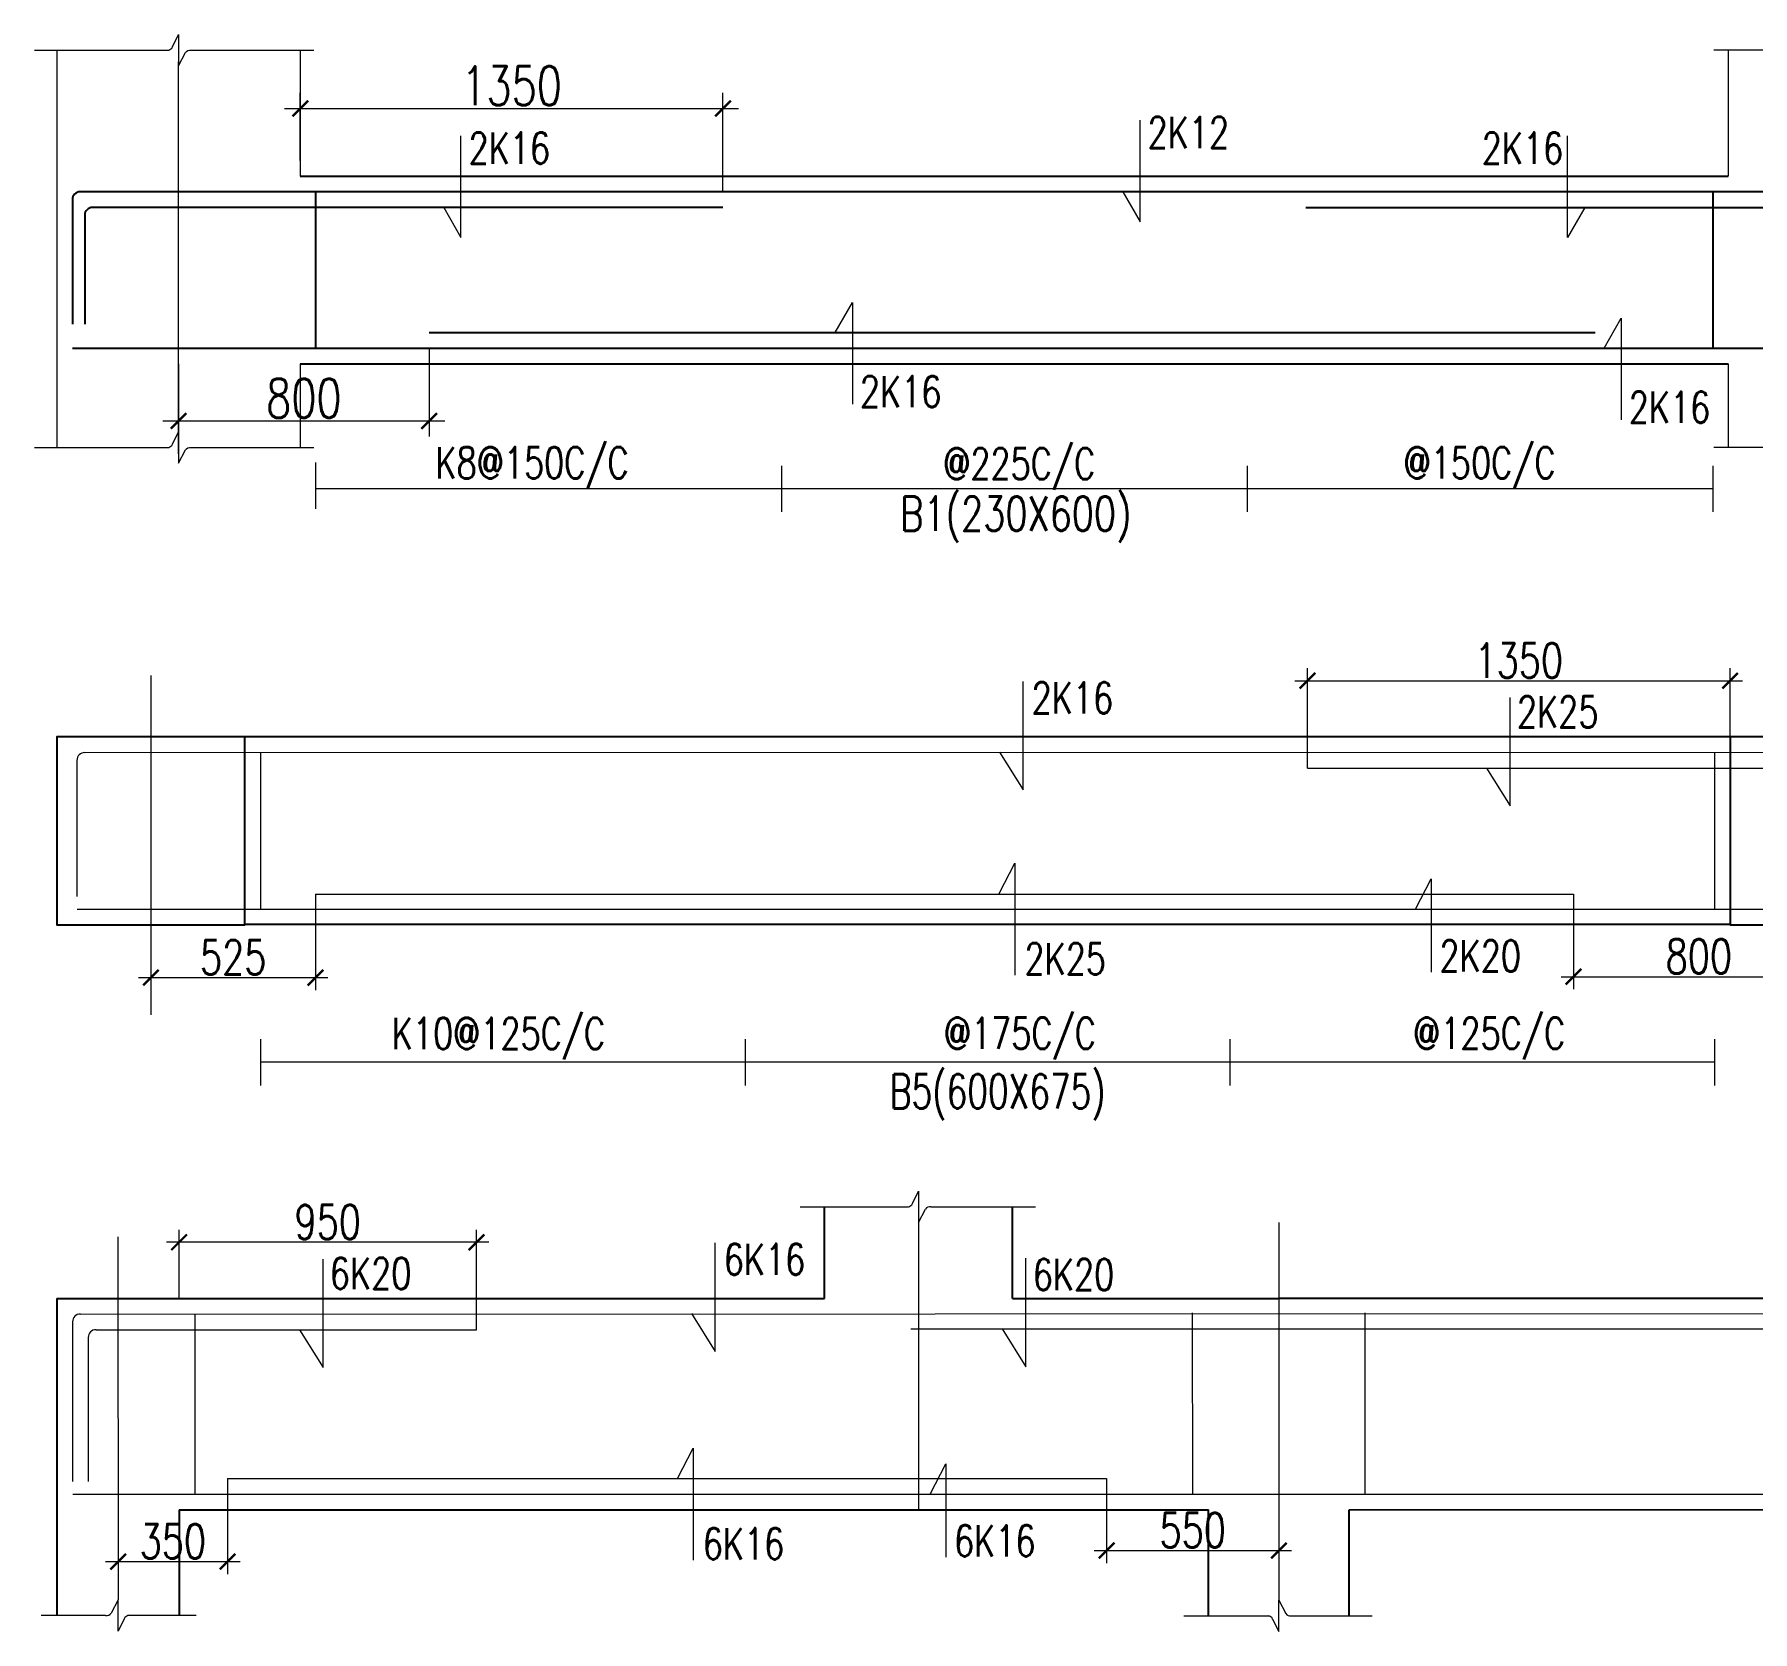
# Model space of a CAD drawing. Header units: inches. Extents: x 5501426 to 5570916, y 463710 to 505098.
# Drawn here: x 5505399 to 5510887, y 478087 to 483188 of the extents above; entities that cross this region are included whole.
import ezdxf

# ---------------------------------------------------------------- set-up
doc = ezdxf.new("R2010")
doc.units = ezdxf.units.IN
doc.header["$LTSCALE"] = 700
doc.header["$MEASUREMENT"] = 0
doc.header["$PDMODE"] = 2
doc.header["$PDSIZE"] = 75
doc.linetypes.add('CENTER2', pattern=[1.125, 0.75, -0.125, 0.125, -0.125])
doc.linetypes.add('CONTINULUS', pattern=[0])
doc.layers.get('0').update_dxf_attribs({"color": 1})
doc.layers.get('DEFPOINTS').update_dxf_attribs({"color": 250})
for name, color, linetype in [('COLUMN', 5, 'Continuous'), ('M-BEAM', 4, 'Continuous'), ('MC-ARROW', 8, 'Continuous'), ('MC-CENLINE-BEAM', 8, 'CENTER2'), ('STR-Beam', 4, 'Continuous'), ('STR-Beam Number', 6, 'Continuous'), ('STR-Column', 5, 'Continuous'), ('STR-Reinforcement', 2, 'Continuous'), ('STR-Steel Text', 84, 'Continuous'), ('STR-STIRRUPS-LINE', 252, 'Continuous')]:
    doc.layers.add(name, color=color, linetype=linetype)
doc.layers.add('MC-DIMENTION', color=9, linetype='Continuous', lineweight=9)
doc.layers.add('STR-Reinf', color=2, linetype='Continuous', lineweight=15)
doc.styles.add('ROMANS', font='romans.shx', dxfattribs={"width": 0.75})
doc.styles.add('S', font='SIMPLEX.shx', dxfattribs={"width": 0.75})
doc.dimstyles.new('100-2.5', dxfattribs={"dimscale": 100, "dimtxt": 2.25, "dimasz": 1.25, "dimexe": 1.25, "dimexo": 1.2, "dimgap": 0.75, "dimtad": 1, "dimdec": 0, "dimzin": 9, "dimdsep": 46, "dimtxsty": 'ROMANS', "dimblk1": 'ARCHTICK', "dimblk2": 'ARCHTICK', "dimsah": 1, "dimcen": 0, "dimdle": 1.25, "dimclrd": 1, "dimclre": 1, "dimclrt": 3, "dimadec": 0, "dimazin": 0, "dimtfac": 1, "dimtdec": 0, "dimtmove": 0, "dimatfit": 3, "dimldrblk": 'ARCHTICK', "dimfxl": 1, "dimtolj": 1, "dimtzin": 0, "dimlwd": -1, "dimlwe": -1, "dimarcsym": 0})

# ---------------------------------------------------------------- blocks, each defined once
blk = doc.blocks.new('_ARCHTICK')
at = {"color": 0, "linetype": 'ByBlock', "const_width": 0.15}
blk.add_lwpolyline([(-0.5, -0.5), (0.5, 0.5)], dxfattribs=at)
blk = doc.blocks.new('*D479')
at = {"layer": 'DEFPOINTS', "color": 0, "linetype": 'CONTINULUS'}
for p in [(5506659.9, 482235.7), (5505859.7, 482185.7), (5506659.9, 481953.7)]:
    blk.add_point(p, dxfattribs=at)
at = {"layer": 'MC-DIMENTION', "color": 251}
for p, q in [((5506659.9, 482185.7), (5506659.9, 481903.7)), ((5505859.7, 482135.7), (5505859.7, 481903.7)), ((5505809.7, 481953.7), (5506709.9, 481953.7))]:
    blk.add_line(p, q, dxfattribs=at)
at = {"layer": 'MC-DIMENTION', "color": 251, "linetype": 'ByBlock', "xscale": 50, "yscale": 50, "zscale": 50, "rotation": 180}
blk.add_blockref('_ARCHTICK', (5505859.7, 481953.7), dxfattribs=at)
at = {"layer": 'MC-DIMENTION', "color": 251, "linetype": 'ByBlock', "xscale": 50, "yscale": 50, "zscale": 50}
blk.add_blockref('_ARCHTICK', (5506659.9, 481953.7), dxfattribs=at)
at = {"layer": 'MC-DIMENTION', "color": 3, "linetype": 'CONTINULUS', "ltscale": 0.05, "insert": (5506259.8, 482026.2), "char_height": 125, "attachment_point": 5, "style": 'ROMANS'}
blk.add_mtext('\\A1;800', dxfattribs=at)
blk = doc.blocks.new('*D480')
at = {"layer": 'DEFPOINTS', "color": 0, "linetype": 'CONTINULUS'}
for p in [(5507598.4, 482951.8), (5506248.4, 482735.7), (5507598.4, 482635.7)]:
    blk.add_point(p, dxfattribs=at)
at = {"layer": 'MC-DIMENTION', "color": 251}
for p, q in [((5506248.4, 482785.7), (5506248.4, 483001.8)), ((5507598.4, 482685.7), (5507598.4, 483001.8)), ((5506198.4, 482951.8), (5507648.4, 482951.8))]:
    blk.add_line(p, q, dxfattribs=at)
at = {"layer": 'MC-DIMENTION', "color": 251, "linetype": 'ByBlock', "xscale": 50, "yscale": 50, "zscale": 50, "rotation": 180}
blk.add_blockref('_ARCHTICK', (5506248.4, 482951.8), dxfattribs=at)
at = {"layer": 'MC-DIMENTION', "color": 251, "linetype": 'ByBlock', "xscale": 50, "yscale": 50, "zscale": 50}
blk.add_blockref('_ARCHTICK', (5507598.4, 482951.8), dxfattribs=at)
at = {"layer": 'MC-DIMENTION', "color": 3, "linetype": 'CONTINULUS', "ltscale": 0.05, "insert": (5506923.4, 483024.3), "char_height": 125, "attachment_point": 5, "style": 'ROMANS'}
blk.add_mtext('\\A1;1350', dxfattribs=at)
blk = doc.blocks.new('*D531')
at = {"layer": 'DEFPOINTS', "color": 0, "linetype": 'CONTINULUS'}
for p in [(5506296.8, 480441.7), (5505771.3, 480391), (5506296.8, 480175.8)]:
    blk.add_point(p, dxfattribs=at)
at = {"layer": 'MC-DIMENTION', "color": 251}
for p, q in [((5506296.8, 480441.7), (5506296.8, 480135.8)), ((5505771.3, 480391), (5505771.3, 480135.8)), ((5505731.3, 480175.8), (5506336.8, 480175.8))]:
    blk.add_line(p, q, dxfattribs=at)
at = {"layer": 'MC-DIMENTION', "color": 251, "linetype": 'ByBlock', "xscale": 50, "yscale": 50, "zscale": 50, "rotation": 180}
blk.add_blockref('_ARCHTICK', (5505771.3, 480175.8), dxfattribs=at)
at = {"layer": 'MC-DIMENTION', "color": 251, "linetype": 'ByBlock', "xscale": 50, "yscale": 50, "zscale": 50}
blk.add_blockref('_ARCHTICK', (5506296.8, 480175.8), dxfattribs=at)
at = {"layer": 'MC-DIMENTION', "color": 3, "linetype": 'CONTINULUS', "ltscale": 0.05, "insert": (5506034.1, 480240.8), "char_height": 110, "attachment_point": 5, "style": 'ROMANS'}
blk.add_mtext('\\A1;525', dxfattribs=at)
blk = doc.blocks.new('*D533')
at = {"layer": 'DEFPOINTS', "color": 0, "linetype": 'CONTINULUS'}
for p in [(5510815.5, 481123.7), (5510815.5, 480944.6), (5509465.5, 480844.6)]:
    blk.add_point(p, dxfattribs=at)
at = {"layer": 'MC-DIMENTION', "color": 251}
for p, q in [((5509425.5, 481123.7), (5510855.5, 481123.7)), ((5509465.5, 480844.6), (5509465.5, 481163.7)), ((5510815.5, 480944.6), (5510815.5, 481163.7))]:
    blk.add_line(p, q, dxfattribs=at)
at = {"layer": 'MC-DIMENTION', "color": 251, "linetype": 'ByBlock', "xscale": 50, "yscale": 50, "zscale": 50}
for p, rotation in [((5509465.5, 481123.7), 179.9999999999951), ((5510815.5, 481123.7), 359.9999999999951)]:
    blk.add_blockref('_ARCHTICK', p, dxfattribs=dict(at, rotation=rotation))
at = {"layer": 'MC-DIMENTION', "color": 3, "linetype": 'CONTINULUS', "ltscale": 0.05, "insert": (5510140.5, 481188.7), "char_height": 110, "attachment_point": 5, "style": 'ROMANS'}
blk.add_mtext('\\A1;1350', dxfattribs=at)
blk = doc.blocks.new('*D535')
at = {"layer": 'DEFPOINTS', "color": 0, "linetype": 'CONTINULUS'}
for p in [(5510315.4, 480441.7), (5511115.8, 480394.6), (5511115.8, 480178.7)]:
    blk.add_point(p, dxfattribs=at)
at = {"layer": 'MC-DIMENTION', "color": 251}
for p, q in [((5510315.4, 480441.7), (5510315.4, 480138.7)), ((5511115.8, 480394.6), (5511115.8, 480138.7)), ((5510275.4, 480178.7), (5511155.8, 480178.7))]:
    blk.add_line(p, q, dxfattribs=at)
at = {"layer": 'MC-DIMENTION', "color": 251, "linetype": 'ByBlock', "xscale": 50, "yscale": 50, "zscale": 50, "rotation": 180}
blk.add_blockref('_ARCHTICK', (5510315.4, 480178.7), dxfattribs=at)
at = {"layer": 'MC-DIMENTION', "color": 251, "linetype": 'ByBlock', "xscale": 50, "yscale": 50, "zscale": 50}
blk.add_blockref('_ARCHTICK', (5511115.8, 480178.7), dxfattribs=at)
at = {"layer": 'MC-DIMENTION', "color": 3, "linetype": 'CONTINULUS', "ltscale": 0.05, "insert": (5510715.6, 480243.7), "char_height": 110, "attachment_point": 5, "style": 'ROMANS'}
blk.add_mtext('\\A1;800', dxfattribs=at)
blk = doc.blocks.new('*D562')
at = {"layer": 'DEFPOINTS', "color": 0, "linetype": 'CONTINULUS'}
for p in [(5505861.1, 479330.3), (5505861.1, 479151.2), (5506811.1, 479051.2)]:
    blk.add_point(p, dxfattribs=at)
at = {"layer": 'MC-DIMENTION', "color": 251}
for p, q in [((5505861.1, 479151.2), (5505861.1, 479370.3)), ((5506811.1, 479051.2), (5506811.1, 479370.3)), ((5506851.1, 479330.3), (5505821.1, 479330.3))]:
    blk.add_line(p, q, dxfattribs=at)
at = {"layer": 'MC-DIMENTION', "color": 251, "linetype": 'ByBlock', "xscale": 50, "yscale": 50, "zscale": 50, "rotation": 180}
blk.add_blockref('_ARCHTICK', (5505861.1, 479330.3), dxfattribs=at)
at = {"layer": 'MC-DIMENTION', "color": 251, "linetype": 'ByBlock', "xscale": 50, "yscale": 50, "zscale": 50}
blk.add_blockref('_ARCHTICK', (5506811.1, 479330.3), dxfattribs=at)
at = {"layer": 'MC-DIMENTION', "color": 3, "linetype": 'CONTINULUS', "ltscale": 0.05, "insert": (5506336.1, 479395.3), "char_height": 110, "attachment_point": 5, "style": 'ROMANS'}
blk.add_mtext('\\A1;950', dxfattribs=at)
blk = doc.blocks.new('*D563')
at = {"layer": 'DEFPOINTS', "color": 0, "linetype": 'CONTINULUS'}
for p in [(5506016.4, 478576.2), (5505666.4, 478525.4), (5506016.4, 478310.3)]:
    blk.add_point(p, dxfattribs=at)
at = {"layer": 'MC-DIMENTION', "color": 251}
for p, q in [((5506016.4, 478576.2), (5506016.4, 478270.3)), ((5505666.4, 478525.4), (5505666.4, 478270.3)), ((5505626.4, 478310.3), (5506056.4, 478310.3))]:
    blk.add_line(p, q, dxfattribs=at)
at = {"layer": 'MC-DIMENTION', "color": 251, "linetype": 'ByBlock', "xscale": 50, "yscale": 50, "zscale": 50, "rotation": 180}
blk.add_blockref('_ARCHTICK', (5505666.4, 478310.3), dxfattribs=at)
at = {"layer": 'MC-DIMENTION', "color": 251, "linetype": 'ByBlock', "xscale": 50, "yscale": 50, "zscale": 50}
blk.add_blockref('_ARCHTICK', (5506016.4, 478310.3), dxfattribs=at)
at = {"layer": 'MC-DIMENTION', "color": 3, "linetype": 'CONTINULUS', "ltscale": 0.05, "insert": (5505841.4, 478375.3), "char_height": 110, "attachment_point": 5, "style": 'ROMANS'}
blk.add_mtext('\\A1;350', dxfattribs=at)
blk = doc.blocks.new('*D569')
at = {"layer": 'DEFPOINTS', "color": 0, "linetype": 'CONTINULUS'}
for p in [(5508824, 478576.3), (5509374, 478526.2), (5509374, 478345.9)]:
    blk.add_point(p, dxfattribs=at)
at = {"layer": 'MC-DIMENTION', "color": 251}
for p, q in [((5508824, 478576.3), (5508824, 478305.9)), ((5509374, 478526.2), (5509374, 478305.9)), ((5508784, 478345.9), (5509414, 478345.9))]:
    blk.add_line(p, q, dxfattribs=at)
at = {"layer": 'MC-DIMENTION', "color": 251, "linetype": 'ByBlock', "xscale": 50, "yscale": 50, "zscale": 50, "rotation": 180}
blk.add_blockref('_ARCHTICK', (5508824, 478345.9), dxfattribs=at)
at = {"layer": 'MC-DIMENTION', "color": 251, "linetype": 'ByBlock', "xscale": 50, "yscale": 50, "zscale": 50}
blk.add_blockref('_ARCHTICK', (5509374, 478345.9), dxfattribs=at)
at = {"layer": 'MC-DIMENTION', "color": 3, "linetype": 'CONTINULUS', "ltscale": 0.05, "insert": (5509099, 478410.9), "char_height": 110, "attachment_point": 5, "style": 'ROMANS'}
blk.add_mtext('\\A1;550', dxfattribs=at)

msp = doc.modelspace()

# ---------------------------------------------------------------- linework, layer by layer
at = {"color": 8, "linetype": 'ByBlock', "lineweight": 0}
for p, q in [((5505771, 481140.8, -2.2), (5505771.5, 480056.4, 5.2)), ((5510765.4, 479905.2, 256.9), (5506121, 479905.2, -28.6)), ((5508203.4, 479454, 319.6), (5508223.2, 479494.1, 319.6)), ((5508223.2, 479494.1, 319.6), (5508223.2, 479393.2, 319.6)), ((5507844.6, 479443.9, 337.8), (5508191.6, 479444, 319.6)), ((5508223.2, 479393.2, 319.6), (5508245.4, 479435.9, 319.6)), ((5508262.8, 479444, 319.6), (5508596.6, 479444.1, 297.6)), ((5508223.2, 479393.2, 319.6), (5508223.2, 478476.2, 319.6)), ((5509374, 479393.2, 1.1), (5509374, 478187.7, 1.1)), ((5505666, 479347.4, 0.4), (5505666.6, 478188, 7.8)), ((5505666.2, 478188.8, 17.5), (5505644, 478146.1, 17.5)), ((5505666.2, 478087.9, 17.5), (5505666.2, 478188.8, 17.5)), ((5509374, 478086.8, 1.1), (5509374, 478187.7, 1.1)), ((5509374, 478187.7, 1.1), (5509396.1, 478144.9, 1.1)), ((5505626.6, 478138, 17.5), (5505420.5, 478138.1, 16.7)), ((5505686, 478128, 17.5), (5505666.2, 478087.9, 17.5)), ((5505915.8, 478138, 3.9), (5505697.7, 478138, 17.5)), ((5509070.5, 478137.2, 16.5), (5509342.4, 478136.9, 1.1)), ((5509354.1, 478126.9, 1.1), (5509374, 478086.8, 1.1)), ((5509413.5, 478136.9, 1.1), (5509672.3, 478137, -23.7))]:
    msp.add_line(p, q, dxfattribs=at)
at = {"color": 8, "linetype": 'ByBlock', "lineweight": 0, "elevation": 0}
for points in [[(5505399, 483138.3), (5505828.1, 483138.3, 0.243663), (5505839.9, 483148.3), (5505859.7, 483188.4), (5505859.7, 483087.5), (5505881.9, 483130.2, -0.308945), (5505899.3, 483138.3), (5506291.5, 483138.3)], [(5511627.7, 483138.3), (5511216, 483138.3, -0.243663), (5511204.2, 483148.3), (5511184.4, 483188.4), (5511184.4, 483087.5), (5511162.2, 483130.2, 0.308945), (5511144.8, 483138.3), (5510763.1, 483138.3)], [(5505399, 481869.2), (5505828.1, 481869.2, 0.243663), (5505839.9, 481879.2), (5505859.7, 481919.3), (5505859.7, 481818.4), (5505881.9, 481861.1, -0.308945), (5505899.3, 481869.2), (5506291.5, 481869.2)], [(5511627.7, 481869.2), (5511216, 481869.2, -0.243663), (5511204.2, 481879.2), (5511184.4, 481919.3), (5511184.4, 481818.4), (5511162.2, 481861.1, 0.308945), (5511144.8, 481869.2), (5510763.1, 481869.2)]]:
    msp.add_lwpolyline(points, format="xyb", dxfattribs=at)
at = {"color": 8, "linetype": 'ByBlock', "lineweight": 0}
for centre, radius, start, end in [((5508187.9, 479460.4, 319.6), 16.8, 282.864, 337.64), ((5508260, 479427.2, 319.6), 17, 80.5188, 149.1919), ((5505629.4, 478154.8, 17.5), 17, 260.5188, 329.1919), ((5505701.5, 478121.6, 17.5), 16.8, 102.864, 157.64), ((5509338.6, 478120.5, 1.1), 16.8, 22.36, 77.136), ((5509410.7, 478153.6, 1.1), 17, 210.8081, 279.4812)]:
    msp.add_arc(centre, radius, start, end, dxfattribs=at)
at = {"layer": 'COLUMN', "linetype": 'Continuous', "lineweight": 0}
for p, q in [((5505471, 483138.3, 0), (5505471, 481869.2, 0)), ((5506248.4, 483138.3, 0), (5506248.4, 482735.7, 0)), ((5510809.7, 483138.3, -112211.6), (5510809.7, 482735.7, -112211.6)), ((5506248.4, 482135.7, 0), (5506248.4, 481869.2, 0)), ((5510809.7, 482135.7, -112211.6), (5510809.7, 481869.2, -112211.6))]:
    msp.add_line(p, q, dxfattribs=at)
at = {"layer": 'COLUMN'}
for p, q in [((5505471, 479151.2, 1.6), (5505471, 478138.1, 5.3)), ((5505861.1, 478476.2, 0.3), (5505861.7, 478138, 11.2))]:
    msp.add_line(p, q, dxfattribs=at)
at = {"layer": 'M-BEAM'}
for p, q in [((5510815.5, 480944.6, 266.2), (5506071, 480944.6, -1.5)), ((5510815.5, 480345.1, 266.2), (5506071, 480345, -1.5)), ((5505471, 479151.2), (5506641.2, 479151.2, 0.9)), ((5506641.2, 479151.1, 1.1), (5507923.2, 479151.2, -1.2)), ((5508523.2, 479151.2, -2.3), (5509374, 479151.3, -3.9)), ((5509374, 479151.5, -123.1), (5511203.3, 479151.9, 863.9)), ((5505861.1, 478476.2, 0.4), (5509149, 478476.3, -3.5)), ((5509598.8, 478476.1, -2.3), (5510983.3, 478476.4, 744.7))]:
    msp.add_line(p, q, dxfattribs=at)
at = {"layer": 'MC-ARROW', "lineweight": 13}
for points, elevation in [([(5508875.8, 482685.7), (5508930.6, 482589.4), (5508930.6, 482914.2)], 200370), ([(5506706.9, 482635.7), (5506761.7, 482539.4), (5506761.7, 482864.2)], 13159.5), ([(5510351.2, 482635.7), (5510296.4, 482539.4), (5510296.4, 482864.2)], 13159.5), ([(5507956.9, 482235.7), (5508011.7, 482332.1), (5508011.7, 482007.3)], 200370), ([(5510412.9, 482185.7), (5510467.7, 482282.1), (5510467.7, 481957.3)], 200370), ([(5508481.7, 480896), (5508556.9, 480775.3), (5508556.9, 481121.7)], -23939.9), ([(5510037.7, 480844.6), (5510112.9, 480723.9), (5510112.9, 481070.3)], -23910.6), ([(5508480.8, 480444.6), (5508530.7, 480540.9), (5508530.7, 480183.7)], -23909.2), ([(5509810.6, 480394.6), (5509860.5, 480490.9), (5509860.5, 480193)], -23912.4), ([(5507498.4, 479102.6), (5507573.5, 478981.9), (5507573.5, 479328.3)], 100.4), ([(5506246, 479051.2), (5506321.2, 478930.5), (5506321.2, 479276.9)], 129), ([(5508490.3, 479053.7), (5508565.5, 478933), (5508565.5, 479279.4)], 82.3), ([(5507453.3, 478576.3), (5507503.2, 478672.5), (5507503.2, 478315.3)], 131.2), ([(5508260.1, 478526.3), (5508310, 478622.5), (5508310, 478324.7)], 124.8)]:
    msp.add_lwpolyline(points, dxfattribs=dict(at, elevation=elevation))
at = {"layer": 'MC-CENLINE-BEAM', "lineweight": 13, "ltscale": 1000}
msp.add_line((5505859.7, 481848.9, 0), (5505859.7, 483100.4, 0), dxfattribs=at)
at = {"layer": 'STR-Beam'}
for p, q in [((5506248.4, 482735.7, 0), (5510809.7, 482735.7, -112211.6)), ((5506248.4, 482735.7, 0), (5510809.7, 482735.7, -112211.6)), ((5506248.4, 482135.7, 0), (5510809.7, 482135.7, -112211.6))]:
    msp.add_line(p, q, dxfattribs=at)
at = {"layer": 'STR-Beam', "linetype": 'CONTINULUS', "ltscale": 0.05}
msp.add_lwpolyline([(5506071, 480944.6), (5505471, 480944.6), (5505471, 480344.6), (5506071, 480344.6)], close=True, dxfattribs=at)
at = {"layer": 'STR-Beam', "linetype": 'CONTINULUS', "ltscale": 0.05, "elevation": 263.9}
msp.add_lwpolyline([(5511415.4, 480944.6), (5510815.4, 480944.6), (5510815.4, 480344.6), (5511415.4, 480344.6)], close=True, dxfattribs=at)
at = {"layer": 'STR-Column'}
for p, q in [((5507923.2, 479151.2, 319.6), (5507923.1, 479444, 332.1)), ((5508523.2, 479151.2, 321.7), (5508523.3, 479444.1, 325.8)), ((5509149, 478137.1, 7.9), (5509149, 478476.3, -7.1)), ((5509598.8, 478137, -13.6), (5509598.8, 478476.1, -8.9))]:
    msp.add_line(p, q, dxfattribs=at)
at = {"layer": 'STR-Reinf', "ltscale": 2}
for p, q in [((5505560.1, 480894.6, 3.9), (5514638.5, 480896.3, 36358.2)), ((5506121, 480895.1, -1.5), (5506121, 480394.6, -1.5)), ((5510765.4, 480895.1, 266.2), (5510765.4, 480394.6, 266.2)), ((5505535.1, 480869.6, 3.9), (5505535.1, 480434.6, 3.9)), ((5509465.5, 480844.6, 269.5), (5512190.5, 480844.6, 260.9)), ((5506296.8, 480441.7, 1.6), (5510315.4, 480441.7, 263.1)), ((5505535.8, 480394.6, 3.7), (5514644.6, 480394.7, 36377.9)), ((5505546, 479101.2, 9.1), (5517909.5, 479104.5, 60.1)), ((5505911.1, 479101.7, 0.3), (5505911.1, 478526.2, 0.3)), ((5509098.9, 478526.3, -11.4), (5509098.3, 479104.5, -67.3)), ((5509649.6, 478526.3, -10), (5509650.2, 479104.5, -65.9)), ((5505521, 479076.2, 9.2), (5505521, 478566.2, 9.2)), ((5505571, 479026.2, 9.2), (5505571, 478566.2, 9.2)), ((5505596, 479051.2, 9.1), (5506811.1, 479051.2, 1.7)), ((5508199, 479053.7, -41), (5513083.3, 479054.2, -99326.1)), ((5506016.4, 478576.2, -0.8), (5508824, 478576.3, 3.9)), ((5505521.7, 478526.2, 9), (5517911.4, 478526.3, 115.2))]:
    msp.add_line(p, q, dxfattribs=at)
at = {"layer": 'STR-Reinf', "ltscale": 2, "extrusion": (0.00105, 1.10013e-14, 0.999999)}
msp.add_arc((5505557, 480869.6, 5786.4), 25, 90, 180, dxfattribs=at)
at = {"layer": 'STR-Reinf', "ltscale": 2, "extrusion": (0.00105, 7.99597e-13, 0.999999)}
msp.add_arc((5505542.9, 479076.2, 5791.6), 25, 90, 180, dxfattribs=at)
at = {"layer": 'STR-Reinf', "ltscale": 2, "extrusion": (0.00105, -1.95266e-12, 0.999999)}
msp.add_arc((5505592.9, 479026.2, 5791.7), 25, 90, 180, dxfattribs=at)
at = {"layer": 'STR-Reinforcement', "ltscale": 0.5}
for p, q in [((5505520.3, 482660.7, 200370), (5505520.3, 482262.4, 200370)), ((5505559.8, 482610.7, 479.4), (5505559.8, 482262.3, 479.4))]:
    msp.add_line(p, q, dxfattribs=at)
at = {"layer": 'STR-Reinforcement'}
for p, q in [((5511457.3, 482685.7, 88158.4), (5505545.3, 482685.7, 200370)), ((5506297.4, 482685.7, 200370), (5506297.4, 482185.7, 200370)), ((5510760.5, 482685.8, 88158.4), (5510760.5, 482185.8, 88158.4)), ((5507598.4, 482635.7, 25839.6), (5505584.8, 482635.7, 479.4)), ((5509459.7, 482635.7, -86372), (5511415.8, 482635.7, -111732.2)), ((5506659.9, 482235.7, 200370), (5510384.7, 482235.7, 88158.4)), ((5505520.3, 482185.7, 200370), (5511484.8, 482185.7, 88158.4))]:
    msp.add_line(p, q, dxfattribs=at)
for centre in [(5505545.3, 482660.7, 200370), (5505584.8, 482610.7, 479.4)]:
    msp.add_arc(centre, 25, 90.0001, 180, dxfattribs=at)
at = {"layer": 'STR-STIRRUPS-LINE', "lineweight": 13}
for p, q in [((5506297.4, 481820.5, 200370), (5506297.4, 481672.7, 200370)), ((5507785.1, 481810.7, 162966.1), (5507785.1, 481662.9, 162966.1)), ((5509272.8, 481810.7, 125562.2), (5509272.8, 481662.9, 125562.2)), ((5510760.5, 481810.7, 88158.4), (5510760.5, 481662.9, 88158.4)), ((5510760.5, 481736.8, 88158.4), (5506297.4, 481736.8, 200370)), ((5506121, 479979, -28.6), (5506121, 479831.3, -28.6)), ((5507669.2, 479979, 66.6), (5507669.2, 479831.3, 66.6)), ((5509217.3, 479979, 161.7), (5509217.3, 479831.3, 161.7)), ((5510765.4, 479979, 266.2), (5510765.4, 479831.3, 266.2))]:
    msp.add_line(p, q, dxfattribs=at)

# ---------------------------------------------------------------- texts
at = {"layer": 'STR-Beam Number'}
for s, style, width, p in [('B1(230X600)', 'S', 0.75, (5508164.7, 481602.4, 0)), ('B5(600X675)', 'ROMANS', 0.7, (5508131.5, 479757.5, 276.2))]:
    msp.add_text(s, height=110, dxfattribs=dict(at, style=style, width=width)).set_placement(p)
at = {"layer": 'STR-Steel Text', "style": 'S', "width": 0.75}
for s, p in [('2K12', (5508954.7, 482825, 200370)), ('2K16', (5506785.9, 482775, 13159.5)), ('2K16', (5510022.3, 482775, -99052.1)), ('2K16', (5508035.9, 481997.2, 200370)), ('2K16', (5510491.9, 481947.2, 88158.4)), ('K8@150C/C', (5506680.2, 481770.1, 200370)), ('@225C/C', (5508301.9, 481767.2, 180652.2)), ('@150C/C', (5509772.4, 481770.1, 268810.6)), ('2K16', (5508584.4, 481019.2, 242.8)), ('2K25', (5510134.6, 480974.5, 272.1)), ('2K20', (5509887.2, 480195.2, 271.4)), ('2K25', (5508561.6, 480185.8, 273.3)), ('K10@125C/C', (5506540.6, 479947.3, -4.9)), ('@175C/C', (5508304.1, 479947.9, 268)), ('@125C/C', (5509803.1, 479947.9, 253.4)), ('6K16', (5507601.1, 479225.9, -23.7)), ('6K20', (5506342.9, 479181.1, 6.2)), ('6K20', (5508588, 479177, -41.9)), ('6K16', (5508336.7, 478326.8, 1.7)), ('6K16', (5507534.1, 478317.4, 6.8))]:
    msp.add_text(s, height=100, dxfattribs=at).set_placement(p)

# ---------------------------------------------------------------- dimensions: what is measured, and where the dimension line sits
at = {"layer": 'MC-DIMENTION'}
for base, p1, p2, override, picture, middle in [((5507598.4, 482951.8, 0), (5506248.4, 482735.7, 0), (5507598.4, 482635.7, 25839.6), {"dimtxt": 1.25, "dimasz": 0.5, "dimexe": 0.5, "dimexo": 0.5, "dimgap": 0.1, "dimblk1": 'ARCHTICK', "dimblk2": 'ARCHTICK', "dimdle": 0.5, "dimclrd": 251, "dimclre": 251}, '*D480', (5506923.4, 483024.3, 0)), ((5506659.9, 481953.7, 0), (5505859.7, 482185.7, 0), (5506659.9, 482235.7, 200370), {"dimtxt": 1.25, "dimasz": 0.5, "dimexe": 0.5, "dimexo": 0.5, "dimgap": 0.1, "dimblk1": 'ARCHTICK', "dimblk2": 'ARCHTICK', "dimdle": 0.5, "dimclrd": 251, "dimclre": 251}, '*D479', (5506259.8, 482026.2, 0)), ((5511115.8, 480178.7, 649.9), (5510315.4, 480441.7, 263.1), (5511115.8, 480394.6, 270.6), {"dimtxt": 1.1, "dimasz": 0.5, "dimexe": 0.4, "dimexo": 0, "dimgap": 0.1, "dimtxsty": 'ROMANS', "dimdle": 0.4, "dimclrd": 251, "dimclre": 251, "dimldrblk": 'ARCHTICK'}, '*D535', (5510715.6, 480243.7, 649.9)), ((5505861.1, 479330.3, 1.1), (5506811.1, 479051.2, 1.7), (5505861.1, 479151.2, 0.3), {"dimtxt": 1.1, "dimasz": 0.5, "dimexe": 0.4, "dimexo": 0, "dimgap": 0.1, "dimblk1": 'ARCHTICK', "dimblk2": 'ARCHTICK', "dimdle": 0.4, "dimclrd": 251, "dimclre": 251}, '*D562', (5506336.1, 479395.3, 1.1)), ((5506016.4, 478310.3, -0.2), (5505666.4, 478525.4, 0.4), (5506016.4, 478576.2, -0.8), {"dimtxt": 1.1, "dimasz": 0.5, "dimexe": 0.4, "dimexo": 0, "dimgap": 0.1, "dimdle": 0.4, "dimclrd": 251, "dimclre": 251}, '*D563', (5505841.4, 478375.3, -0.2)), ((5509374, 478345.9, -282), (5508824, 478576.3, 3.9), (5509374, 478526.2, 1.1), {"dimtxt": 1.1, "dimasz": 0.5, "dimexe": 0.4, "dimexo": 0, "dimgap": 0.1, "dimtxsty": 'ROMANS', "dimdle": 0.4, "dimclrd": 251, "dimclre": 251, "dimldrblk": 'ARCHTICK'}, '*D569', (5509099, 478410.9, -282))]:
    dim = msp.add_linear_dim(base=base, p1=p1, p2=p2, dimstyle='100-2.5', override=override, dxfattribs=at)
    dim.commit()
    dim.dimension.update_dxf_attribs({"geometry": picture, "text_midpoint": middle})
for base, p1, p2, angle, override, picture, middle in [((5510815.5, 481123.7), (5509465.5, 480844.6, -1.5), (5510815.5, 480944.6, -0.8), 180, {"dimtxt": 1.1, "dimasz": 0.5, "dimexe": 0.4, "dimexo": 0, "dimgap": 0.1, "dimblk1": 'ARCHTICK', "dimblk2": 'ARCHTICK', "dimdle": 0.4, "dimclrd": 251, "dimclre": 251}, '*D533', (5510140.5, 481188.7)), ((5506296.7852, 480175.7806, 0.4046), (5505771.3232, 480390.9582, 2.1251), (5506296.7852, 480441.719, 1.6392), 0, {"dimtxt": 1.1, "dimasz": 0.5, "dimexe": 0.4, "dimexo": 0, "dimgap": 0.1, "dimdle": 0.4, "dimclrd": 251, "dimclre": 251}, '*D531', (5506034.0542, 480240.7806, 0.4046))]:
    dim = msp.add_linear_dim(base=base, p1=p1, p2=p2, angle=angle, dimstyle='100-2.5', override=override, dxfattribs=at)
    dim.commit()
    dim.dimension.update_dxf_attribs({"geometry": picture, "text_midpoint": middle})

doc.saveas('drawing.dxf')
